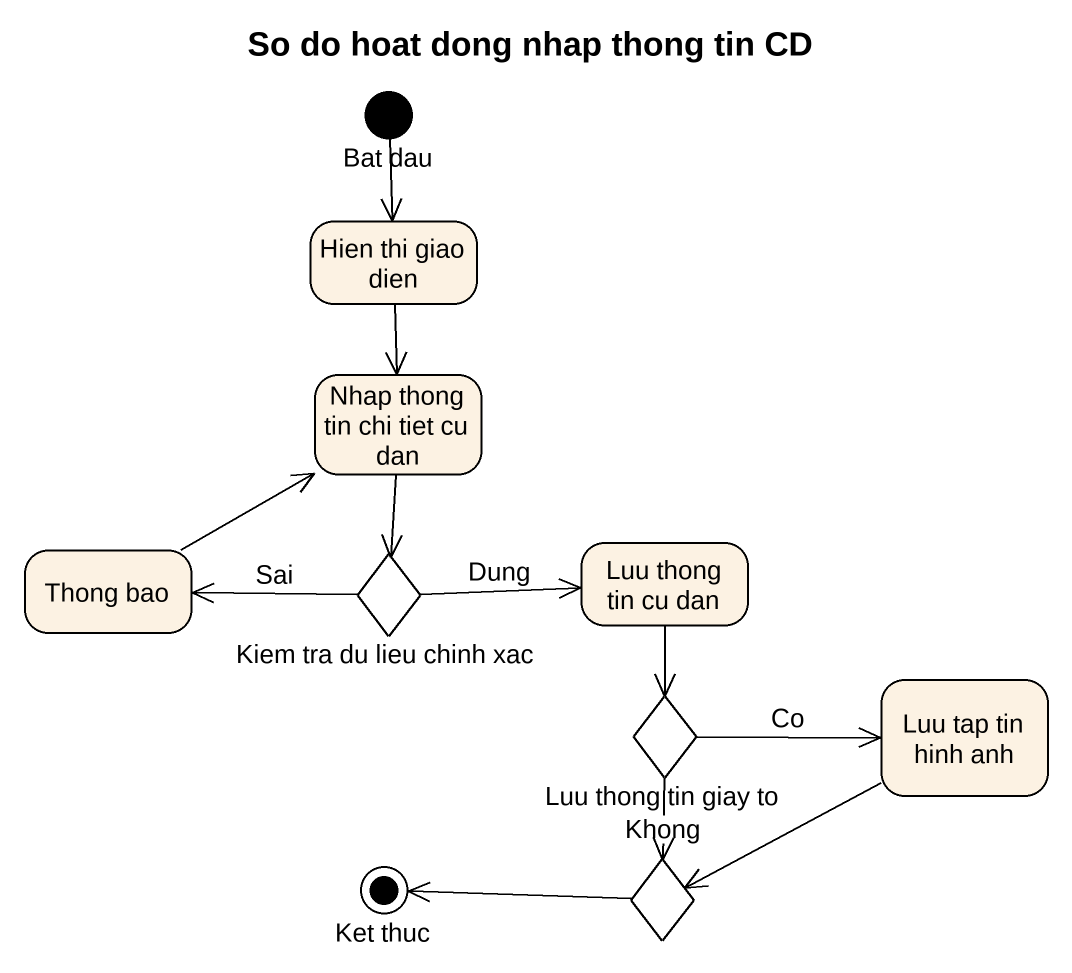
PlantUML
@startuml
title So do hoat dong nhap thong tin CD
hide empty description
state "Bat dau" as Bat_dau <<start>>
state "Hien thi giao dien" as Hien_thi_giao_dien
state "Nhap thong tin chi tiet cu dan" as Nhap_thong_tin_chi_tiet_cu
state "Thong bao" as Thong_bao
state "Kiem tra du lieu chinh xac" as Kiem_tra_du_lieu_chinh_xac <<choice>>
state "Luu thong tin cu dan" as Luu_thong_tin_cu_dan
state "Luu thong tin giay to" as Luu_thong_tin_giay_to <<choice>>
state "Luu tap tin hinh anh" as Luu_tap_tin_hinh_anh
state "Ket thuc" as Ket_thuc <<end>>
state choice1 <<choice>>
Bat_dau --> Hien_thi_giao_dien
Hien_thi_giao_dien --> Nhap_thong_tin_chi_tiet_cu
Nhap_thong_tin_chi_tiet_cu --> Kiem_tra_du_lieu_chinh_xac
Thong_bao -right-> Nhap_thong_tin_chi_tiet_cu
Kiem_tra_du_lieu_chinh_xac -left-> Thong_bao : Sai
Kiem_tra_du_lieu_chinh_xac -right-> Luu_thong_tin_cu_dan : Dung
Luu_thong_tin_cu_dan --> Luu_thong_tin_giay_to
Luu_thong_tin_giay_to -right-> Luu_tap_tin_hinh_anh : Co
Luu_thong_tin_giay_to --> choice1 : Khong
Luu_tap_tin_hinh_anh -left-> choice1
choice1 -left-> Ket_thuc
@enduml
